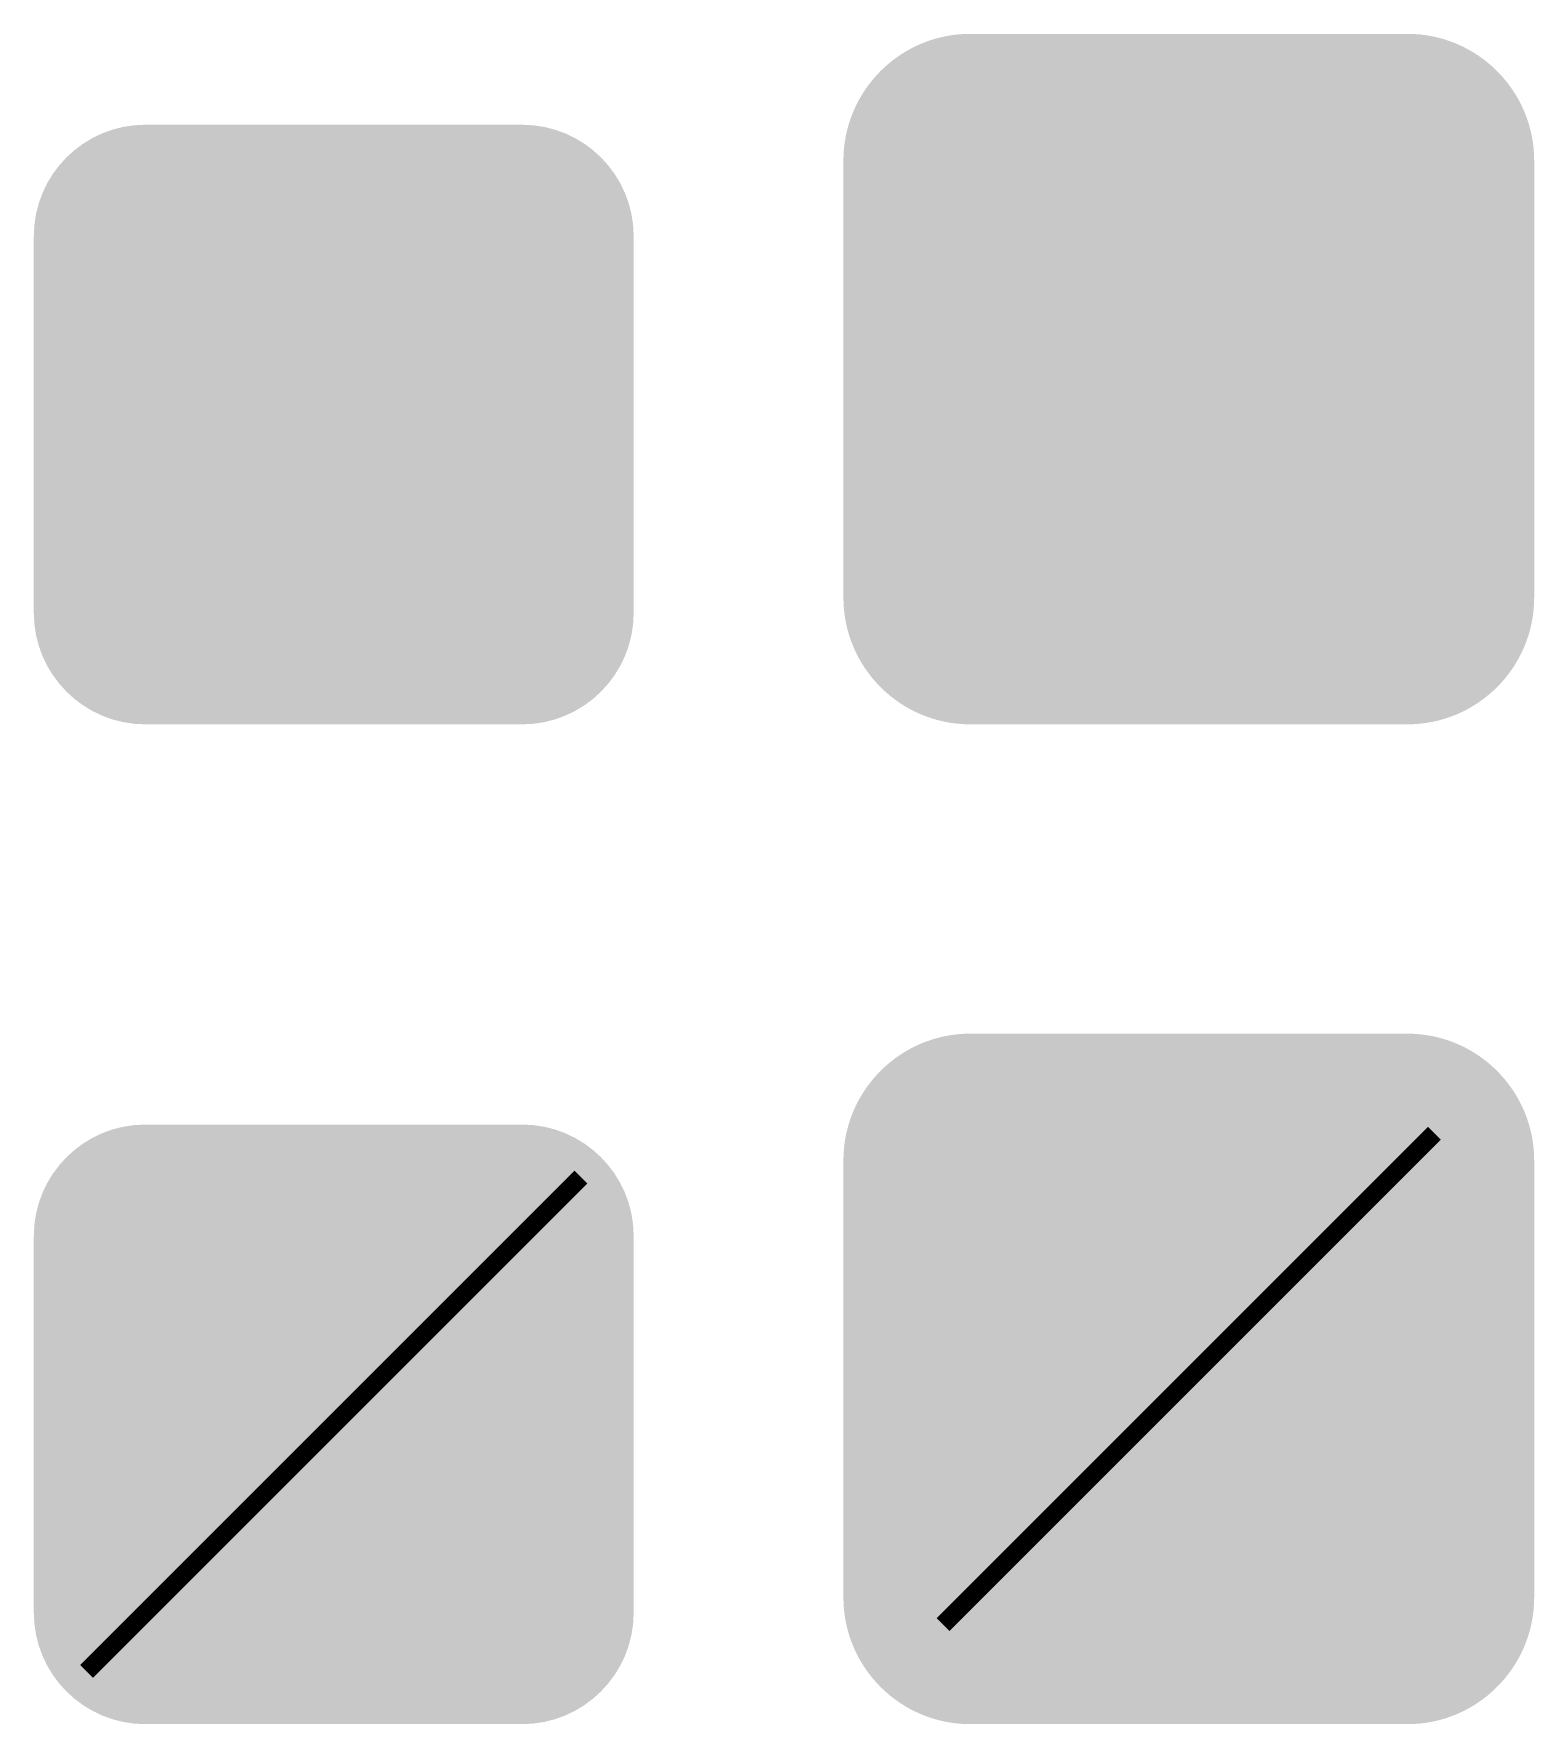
# Model space of a CAD drawing. Header units: millimetres. Extents: x 5277 to 6029, y 2052 to 2709.
# Drawn here: x 5574 to 5590.5, y 2667.63 to 2686.23 of the extents above; entities that cross this region are included whole.
import ezdxf

# ---------------------------------------------------------------- set-up
doc = ezdxf.new("R2010")
doc.units = ezdxf.units.MM
doc.layers.add('Manufacturing', color=7, linetype='CONTINUOUS', true_color=0x000000)

# ---------------------------------------------------------------- blocks, each defined once
blk = doc.blocks.new('602020101_рек_мз')
at = {"layer": 'Manufacturing', "linetype": 'Continuous'}
h = blk.add_hatch(color=256, dxfattribs=at)
edge = h.paths.add_edge_path()
edge.add_spline(control_points=[(0, 0), (0, 0.675), (0.55, 1.225), (1.225, 1.225)], knot_values=[-1, -1, -1, -1, 0, 0, 0, 0], degree=3, periodic=0)
edge.add_line((1.225, 1.225), (5.372, 1.225))
edge.add_spline(control_points=[(5.372, 1.225), (6.047, 1.225), (6.598, 0.675), (6.598, 0)], knot_values=[-1, -1, -1, -1, 0, 0, 0, 0], degree=3, periodic=0)
edge.add_line((6.598, 0), (6.598, -4.147))
edge.add_spline(control_points=[(6.598, -4.147), (6.598, -4.822), (6.047, -5.372), (5.372, -5.372)], knot_values=[-1, -1, -1, -1, 0, 0, 0, 0], degree=3, periodic=0)
edge.add_line((5.372, -5.372), (1.225, -5.372))
edge.add_spline(control_points=[(1.225, -5.372), (0.55, -5.372), (0, -4.822), (0, -4.147)], knot_values=[-1, -1, -1, -1, 0, 0, 0, 0], degree=3, periodic=0)
edge.add_line((0, -4.147), (0, 0))
edge = h.paths.add_edge_path(flags=16)
edge.add_spline(control_points=[(0.313, -4.147), (0.313, -4.652), (0.72, -5.059), (1.225, -5.059)], knot_values=[-1, -1, -1, -1, 0, 0, 0, 0], degree=3, periodic=0)
edge.add_line((1.225, -5.059), (5.372, -5.059))
edge.add_spline(control_points=[(5.372, -5.059), (5.878, -5.059), (6.285, -4.652), (6.285, -4.147)], knot_values=[-1, -1, -1, -1, 0, 0, 0, 0], degree=3, periodic=0)
edge.add_line((6.285, -4.147), (6.285, 0))
edge.add_spline(control_points=[(6.285, 0), (6.285, 0.505), (5.878, 0.912), (5.372, 0.912)], knot_values=[-1, -1, -1, -1, 0, 0, 0, 0], degree=3, periodic=0)
edge.add_line((5.372, 0.912), (1.225, 0.912))
edge.add_spline(control_points=[(1.225, 0.912), (0.72, 0.912), (0.313, 0.505), (0.313, 0)], knot_values=[-1, -1, -1, -1, 0, 0, 0, 0], degree=3, periodic=0)
edge.add_line((0.313, 0), (0.313, -4.147))
at = {"layer": 'Manufacturing', "linetype": 'Continuous', "true_color": 0xffff00}
h = blk.add_hatch(color=2, dxfattribs=at)
edge = h.paths.add_edge_path()
edge.add_line((0.313, 0), (0.313, -4.147))
edge.add_spline(control_points=[(0.313, -4.147), (0.313, -4.652), (0.72, -5.059), (1.225, -5.059)], knot_values=[-1, -1, -1, -1, 0, 0, 0, 0], degree=3, periodic=0)
edge.add_line((1.225, -5.059), (5.372, -5.059))
edge.add_spline(control_points=[(5.372, -5.059), (5.878, -5.059), (6.285, -4.652), (6.285, -4.147)], knot_values=[-1, -1, -1, -1, 0, 0, 0, 0], degree=3, periodic=0)
edge.add_line((6.285, -4.147), (6.285, 0))
edge.add_spline(control_points=[(6.285, 0), (6.285, 0.505), (5.878, 0.912), (5.372, 0.912)], knot_values=[-1, -1, -1, -1, 0, 0, 0, 0], degree=3, periodic=0)
edge.add_line((5.372, 0.912), (1.225, 0.912))
edge.add_spline(control_points=[(1.225, 0.912), (0.72, 0.912), (0.313, 0.505), (0.313, 0)], knot_values=[-1, -1, -1, -1, 0, 0, 0, 0], degree=3, periodic=0)
at = {"layer": 'Manufacturing', "linetype": 'Continuous'}
h = blk.add_hatch(color=256, dxfattribs=at)
h.paths.add_polyline_path([(1.428, -0.129), (1.697, -0.129), (2.477, -0.909), (2.713, -0.909), (3.341, -0.224), (3.521, -0.224), (3.582, -0.314), (3.582, -0.443), (3.666, -0.432), (3.728, -0.488), (3.728, -0.712), (3.666, -0.735), (3.605, -0.668), (3.408, -0.83), (3.414, -0.903), (3.307, -1.004), (3.027, -1.004), (2.965, -1.099), (3.347, -1.554), (3.594, -1.554), (3.594, -1.161), (4.295, -1.161), (4.295, -1.661), (5.035, -1.661), (5.035, -1.419), (6.073, -1.419), (6.073, -1.907), (6.073, -3.114), (5.063, -3.114), (5.063, -3.433), (5.473, -3.433), (5.473, -3.31), (6.073, -3.31), (6.073, -3.826), (5.473, -3.826), (5.473, -3.703), (3.779, -3.703), (3.779, -3.826), (3.145, -3.826), (3.145, -3.31), (3.779, -3.31), (3.779, -3.433), (4.166, -3.433), (4.166, -3.114), (3.453, -3.114), (3.453, -2.092), (2.713, -1.475), (2.348, -1.475), (1.568, -2.053), (1.568, -2.547), (1.372, -2.547), (1.372, -2.676), (0.452, -2.676), (0.452, -2.569), (0.839, -1.93), (1.4, -1.93), (2.006, -1.335), (2.27, -1.335), (2.337, -1.273), (2.337, -1.189), (2.275, -1.128), (2.124, -1.128), (1.305, -0.297)])
h.paths.add_polyline_path([(3.773, -1.341), (3.773, -1.661), (4.02, -1.661), (4.02, -1.341)], flags=16)
blk = doc.blocks.new('602020101_рек_рз')
at = {"layer": 'Manufacturing', "linetype": 'Continuous'}
h = blk.add_hatch(color=256, dxfattribs=at)
edge = h.paths.add_edge_path()
edge.add_spline(control_points=[(-0.095, -0.169), (-0.095, 0.599), (0.531, 1.225), (1.3, 1.225)], knot_values=[-1, -1, -1, -1, 0, 0, 0, 0], degree=3, periodic=0)
edge.add_line((1.3, 1.225), (6.108, 1.225))
edge.add_spline(control_points=[(6.108, 1.225), (6.877, 1.225), (7.503, 0.599), (7.503, -0.169)], knot_values=[-1, -1, -1, -1, 0, 0, 0, 0], degree=3, periodic=0)
edge.add_line((7.503, -0.169), (7.503, -4.978))
edge.add_spline(control_points=[(7.503, -4.978), (7.503, -5.747), (6.877, -6.372), (6.108, -6.372)], knot_values=[-1, -1, -1, -1, 0, 0, 0, 0], degree=3, periodic=0)
edge.add_line((6.108, -6.372), (1.3, -6.372))
edge.add_spline(control_points=[(1.3, -6.372), (0.531, -6.372), (-0.095, -5.747), (-0.095, -4.978)], knot_values=[-1, -1, -1, -1, 0, 0, 0, 0], degree=3, periodic=0)
edge.add_line((-0.095, -4.978), (-0.095, -0.169))
edge = h.paths.add_edge_path(flags=16)
edge.add_spline(control_points=[(0.218, -4.978), (0.218, -5.577), (0.701, -6.059), (1.3, -6.059)], knot_values=[-1, -1, -1, -1, 0, 0, 0, 0], degree=3, periodic=0)
edge.add_line((1.3, -6.059), (6.108, -6.059))
edge.add_spline(control_points=[(6.108, -6.059), (6.707, -6.059), (7.19, -5.577), (7.19, -4.978)], knot_values=[-1, -1, -1, -1, 0, 0, 0, 0], degree=3, periodic=0)
edge.add_line((7.19, -4.978), (7.19, -0.169))
edge.add_spline(control_points=[(7.19, -0.169), (7.19, 0.43), (6.707, 0.912), (6.108, 0.912)], knot_values=[-1, -1, -1, -1, 0, 0, 0, 0], degree=3, periodic=0)
edge.add_line((6.108, 0.912), (1.3, 0.912))
edge.add_spline(control_points=[(1.3, 0.912), (0.701, 0.912), (0.218, 0.43), (0.218, -0.169)], knot_values=[-1, -1, -1, -1, 0, 0, 0, 0], degree=3, periodic=0)
edge.add_line((0.218, -0.169), (0.218, -4.978))
at = {"layer": 'Manufacturing', "linetype": 'Continuous', "true_color": 0xffff00}
h = blk.add_hatch(color=2, dxfattribs=at)
edge = h.paths.add_edge_path()
edge.add_spline(control_points=[(0.218, -4.978), (0.218, -5.577), (0.701, -6.059), (1.3, -6.059)], knot_values=[-1, -1, -1, -1, 0, 0, 0, 0], degree=3, periodic=0)
edge.add_line((1.3, -6.059), (6.108, -6.059))
edge.add_spline(control_points=[(6.108, -6.059), (6.707, -6.059), (7.19, -5.577), (7.19, -4.978)], knot_values=[-1, -1, -1, -1, 0, 0, 0, 0], degree=3, periodic=0)
edge.add_line((7.19, -4.978), (7.19, -0.169))
edge.add_spline(control_points=[(7.19, -0.169), (7.19, 0.43), (6.707, 0.912), (6.108, 0.912)], knot_values=[-1, -1, -1, -1, 0, 0, 0, 0], degree=3, periodic=0)
edge.add_line((6.108, 0.912), (1.3, 0.912))
edge.add_spline(control_points=[(1.3, 0.912), (0.701, 0.912), (0.218, 0.43), (0.218, -0.169)], knot_values=[-1, -1, -1, -1, 0, 0, 0, 0], degree=3, periodic=0)
edge.add_line((0.218, -0.169), (0.218, -4.978))
at = {"layer": 'Manufacturing', "linetype": 'Continuous'}
h = blk.add_hatch(color=256, dxfattribs=at)
edge = h.paths.add_edge_path()
edge.add_line((0.426, -0.513), (0.426, -4.634))
edge.add_spline(control_points=[(0.426, -4.634), (0.426, -5.305), (0.973, -5.852), (1.644, -5.852)], knot_values=[0, 0, 0, 0, 1, 1, 1, 1], degree=3, periodic=0)
edge.add_line((1.644, -5.852), (5.765, -5.852))
edge.add_spline(control_points=[(5.765, -5.852), (6.435, -5.852), (6.983, -5.305), (6.983, -4.634)], knot_values=[0, 0, 0, 0, 1, 1, 1, 1], degree=3, periodic=0)
edge.add_line((6.983, -4.634), (6.983, -0.513))
edge.add_spline(control_points=[(6.983, -0.513), (6.983, 0.158), (6.435, 0.705), (5.765, 0.705)], knot_values=[0, 0, 0, 0, 1, 1, 1, 1], degree=3, periodic=0)
edge.add_line((5.765, 0.705), (1.644, 0.705))
edge.add_spline(control_points=[(1.644, 0.705), (0.973, 0.705), (0.426, 0.158), (0.426, -0.513)], knot_values=[0, 0, 0, 0, 1, 1, 1, 1], degree=3, periodic=0)
edge = h.paths.add_edge_path(flags=16)
edge.add_spline(control_points=[(0.737, -4.634), (0.737, -5.136), (1.142, -5.541), (1.644, -5.541)], knot_values=[-1, -1, -1, -1, 0, 0, 0, 0], degree=3, periodic=0)
edge.add_line((1.644, -5.541), (5.765, -5.541))
edge.add_spline(control_points=[(5.765, -5.541), (6.267, -5.541), (6.671, -5.136), (6.671, -4.634)], knot_values=[-1, -1, -1, -1, 0, 0, 0, 0], degree=3, periodic=0)
edge.add_line((6.671, -4.634), (6.671, -0.513))
edge.add_spline(control_points=[(6.671, -0.513), (6.671, -0.011), (6.267, 0.394), (5.765, 0.394)], knot_values=[-1, -1, -1, -1, 0, 0, 0, 0], degree=3, periodic=0)
edge.add_line((5.765, 0.394), (1.644, 0.394))
edge.add_spline(control_points=[(1.644, 0.394), (1.142, 0.394), (0.737, -0.011), (0.737, -0.513)], knot_values=[-1, -1, -1, -1, 0, 0, 0, 0], degree=3, periodic=0)
edge.add_line((0.737, -0.513), (0.737, -4.634))
h = blk.add_hatch(color=256, dxfattribs=at)
h.paths.add_polyline_path([(1.815, -0.642), (2.084, -0.642), (2.864, -1.422), (3.099, -1.422), (3.728, -0.737), (3.907, -0.737), (3.969, -0.827), (3.969, -0.956), (4.053, -0.945), (4.115, -1.001), (4.115, -1.225), (4.053, -1.248), (3.991, -1.18), (3.795, -1.343), (3.801, -1.416), (3.694, -1.517), (3.414, -1.517), (3.352, -1.612), (3.733, -2.067), (3.98, -2.067), (3.98, -1.674), (4.681, -1.674), (4.681, -2.173), (5.422, -2.173), (5.422, -1.932), (6.46, -1.932), (6.46, -2.42), (6.46, -3.626), (5.45, -3.626), (5.45, -3.946), (5.86, -3.946), (5.86, -3.823), (6.46, -3.823), (6.46, -4.339), (5.86, -4.339), (5.86, -4.216), (4.165, -4.216), (4.165, -4.339), (3.531, -4.339), (3.531, -3.823), (4.165, -3.823), (4.165, -3.946), (4.552, -3.946), (4.552, -3.626), (3.84, -3.626), (3.84, -2.605), (3.099, -1.988), (2.735, -1.988), (1.955, -2.566), (1.955, -3.06), (1.759, -3.06), (1.759, -3.189), (0.839, -3.189), (0.839, -3.082), (1.226, -2.443), (1.787, -2.443), (2.393, -1.848), (2.656, -1.848), (2.724, -1.786), (2.724, -1.702), (2.662, -1.641), (2.51, -1.641), (1.691, -0.81)])
h.paths.add_polyline_path([(4.16, -1.854), (4.16, -2.173), (4.407, -2.173), (4.407, -1.854)], flags=16)
blk = doc.blocks.new('602020101_ликв_мз')
at = {"layer": 'Manufacturing', "linetype": 'Continuous'}
h = blk.add_hatch(color=256, dxfattribs=at)
edge = h.paths.add_edge_path()
edge.add_spline(control_points=[(0, 0), (0, 0.675), (0.55, 1.225), (1.225, 1.225)], knot_values=[-1, -1, -1, -1, 0, 0, 0, 0], degree=3, periodic=0)
edge.add_line((1.225, 1.225), (5.372, 1.225))
edge.add_spline(control_points=[(5.372, 1.225), (6.047, 1.225), (6.598, 0.675), (6.598, 0)], knot_values=[-1, -1, -1, -1, 0, 0, 0, 0], degree=3, periodic=0)
edge.add_line((6.598, 0), (6.598, -4.147))
edge.add_spline(control_points=[(6.598, -4.147), (6.598, -4.822), (6.047, -5.372), (5.372, -5.372)], knot_values=[-1, -1, -1, -1, 0, 0, 0, 0], degree=3, periodic=0)
edge.add_line((5.372, -5.372), (1.225, -5.372))
edge.add_spline(control_points=[(1.225, -5.372), (0.55, -5.372), (0, -4.822), (0, -4.147)], knot_values=[-1, -1, -1, -1, 0, 0, 0, 0], degree=3, periodic=0)
edge.add_line((0, -4.147), (0, 0))
edge = h.paths.add_edge_path(flags=16)
edge.add_spline(control_points=[(0.313, -4.147), (0.313, -4.652), (0.72, -5.059), (1.225, -5.059)], knot_values=[-1, -1, -1, -1, 0, 0, 0, 0], degree=3, periodic=0)
edge.add_line((1.225, -5.059), (5.372, -5.059))
edge.add_spline(control_points=[(5.372, -5.059), (5.878, -5.059), (6.285, -4.652), (6.285, -4.147)], knot_values=[-1, -1, -1, -1, 0, 0, 0, 0], degree=3, periodic=0)
edge.add_line((6.285, -4.147), (6.285, 0))
edge.add_spline(control_points=[(6.285, 0), (6.285, 0.505), (5.878, 0.912), (5.372, 0.912)], knot_values=[-1, -1, -1, -1, 0, 0, 0, 0], degree=3, periodic=0)
edge.add_line((5.372, 0.912), (1.225, 0.912))
edge.add_spline(control_points=[(1.225, 0.912), (0.72, 0.912), (0.313, 0.505), (0.313, 0)], knot_values=[-1, -1, -1, -1, 0, 0, 0, 0], degree=3, periodic=0)
edge.add_line((0.313, 0), (0.313, -4.147))
at = {"layer": 'Manufacturing', "linetype": 'Continuous', "true_color": 0xffffff}
h = blk.add_hatch(color=7, dxfattribs=at)
edge = h.paths.add_edge_path()
edge.add_line((0.313, 0), (0.313, -4.147))
edge.add_spline(control_points=[(0.313, -4.147), (0.313, -4.652), (0.72, -5.059), (1.225, -5.059)], knot_values=[-1, -1, -1, -1, 0, 0, 0, 0], degree=3, periodic=0)
edge.add_line((1.225, -5.059), (5.372, -5.059))
edge.add_spline(control_points=[(5.372, -5.059), (5.878, -5.059), (6.285, -4.652), (6.285, -4.147)], knot_values=[-1, -1, -1, -1, 0, 0, 0, 0], degree=3, periodic=0)
edge.add_line((6.285, -4.147), (6.285, 0))
edge.add_spline(control_points=[(6.285, 0), (6.285, 0.505), (5.878, 0.912), (5.372, 0.912)], knot_values=[-1, -1, -1, -1, 0, 0, 0, 0], degree=3, periodic=0)
edge.add_line((5.372, 0.912), (1.225, 0.912))
edge.add_spline(control_points=[(1.225, 0.912), (0.72, 0.912), (0.313, 0.505), (0.313, 0)], knot_values=[-1, -1, -1, -1, 0, 0, 0, 0], degree=3, periodic=0)
at = {"layer": 'Manufacturing', "linetype": 'Continuous'}
h = blk.add_hatch(color=256, dxfattribs=at)
h.paths.add_polyline_path([(1.428, -0.129), (1.697, -0.129), (2.477, -0.909), (2.713, -0.909), (3.341, -0.224), (3.521, -0.224), (3.582, -0.314), (3.582, -0.443), (3.666, -0.432), (3.728, -0.488), (3.728, -0.712), (3.666, -0.735), (3.605, -0.668), (3.408, -0.83), (3.414, -0.903), (3.307, -1.004), (3.027, -1.004), (2.965, -1.099), (3.347, -1.554), (3.594, -1.554), (3.594, -1.161), (4.295, -1.161), (4.295, -1.661), (5.035, -1.661), (5.035, -1.419), (6.073, -1.419), (6.073, -1.907), (6.073, -3.114), (5.063, -3.114), (5.063, -3.433), (5.473, -3.433), (5.473, -3.31), (6.073, -3.31), (6.073, -3.826), (5.473, -3.826), (5.473, -3.703), (3.779, -3.703), (3.779, -3.826), (3.145, -3.826), (3.145, -3.31), (3.779, -3.31), (3.779, -3.433), (4.166, -3.433), (4.166, -3.114), (3.453, -3.114), (3.453, -2.092), (2.713, -1.475), (2.348, -1.475), (1.568, -2.053), (1.568, -2.547), (1.372, -2.547), (1.372, -2.676), (0.452, -2.676), (0.452, -2.569), (0.839, -1.93), (1.4, -1.93), (2.006, -1.335), (2.27, -1.335), (2.337, -1.273), (2.337, -1.189), (2.275, -1.128), (2.124, -1.128), (1.305, -0.297)])
h.paths.add_polyline_path([(3.773, -1.341), (3.773, -1.661), (4.02, -1.661), (4.02, -1.341)], flags=16)
at = {"layer": 'Manufacturing', "color": 1, "linetype": 'Continuous', "true_color": 0xff0000, "const_width": 0.2}
blk.add_lwpolyline([(0.58, -4.793), (6.018, 0.646)], dxfattribs=at)
blk = doc.blocks.new('602020101_ликв_рз')
at = {"layer": 'Manufacturing', "linetype": 'Continuous'}
h = blk.add_hatch(color=256, dxfattribs=at)
edge = h.paths.add_edge_path()
edge.add_spline(control_points=[(-0.095, -0.169), (-0.095, 0.599), (0.531, 1.225), (1.3, 1.225)], knot_values=[-1, -1, -1, -1, 0, 0, 0, 0], degree=3, periodic=0)
edge.add_line((1.3, 1.225), (6.108, 1.225))
edge.add_spline(control_points=[(6.108, 1.225), (6.877, 1.225), (7.503, 0.599), (7.503, -0.169)], knot_values=[-1, -1, -1, -1, 0, 0, 0, 0], degree=3, periodic=0)
edge.add_line((7.503, -0.169), (7.503, -4.978))
edge.add_spline(control_points=[(7.503, -4.978), (7.503, -5.747), (6.877, -6.372), (6.108, -6.372)], knot_values=[-1, -1, -1, -1, 0, 0, 0, 0], degree=3, periodic=0)
edge.add_line((6.108, -6.372), (1.3, -6.372))
edge.add_spline(control_points=[(1.3, -6.372), (0.531, -6.372), (-0.095, -5.747), (-0.095, -4.978)], knot_values=[-1, -1, -1, -1, 0, 0, 0, 0], degree=3, periodic=0)
edge.add_line((-0.095, -4.978), (-0.095, -0.169))
edge = h.paths.add_edge_path(flags=16)
edge.add_spline(control_points=[(0.218, -4.978), (0.218, -5.577), (0.701, -6.059), (1.3, -6.059)], knot_values=[-1, -1, -1, -1, 0, 0, 0, 0], degree=3, periodic=0)
edge.add_line((1.3, -6.059), (6.108, -6.059))
edge.add_spline(control_points=[(6.108, -6.059), (6.707, -6.059), (7.19, -5.577), (7.19, -4.978)], knot_values=[-1, -1, -1, -1, 0, 0, 0, 0], degree=3, periodic=0)
edge.add_line((7.19, -4.978), (7.19, -0.169))
edge.add_spline(control_points=[(7.19, -0.169), (7.19, 0.43), (6.707, 0.912), (6.108, 0.912)], knot_values=[-1, -1, -1, -1, 0, 0, 0, 0], degree=3, periodic=0)
edge.add_line((6.108, 0.912), (1.3, 0.912))
edge.add_spline(control_points=[(1.3, 0.912), (0.701, 0.912), (0.218, 0.43), (0.218, -0.169)], knot_values=[-1, -1, -1, -1, 0, 0, 0, 0], degree=3, periodic=0)
edge.add_line((0.218, -0.169), (0.218, -4.978))
at = {"layer": 'Manufacturing', "linetype": 'Continuous', "true_color": 0xffffff}
h = blk.add_hatch(color=7, dxfattribs=at)
edge = h.paths.add_edge_path()
edge.add_spline(control_points=[(0.218, -4.978), (0.218, -5.577), (0.701, -6.059), (1.3, -6.059)], knot_values=[-1, -1, -1, -1, 0, 0, 0, 0], degree=3, periodic=0)
edge.add_line((1.3, -6.059), (6.108, -6.059))
edge.add_spline(control_points=[(6.108, -6.059), (6.707, -6.059), (7.19, -5.577), (7.19, -4.978)], knot_values=[-1, -1, -1, -1, 0, 0, 0, 0], degree=3, periodic=0)
edge.add_line((7.19, -4.978), (7.19, -0.169))
edge.add_spline(control_points=[(7.19, -0.169), (7.19, 0.43), (6.707, 0.912), (6.108, 0.912)], knot_values=[-1, -1, -1, -1, 0, 0, 0, 0], degree=3, periodic=0)
edge.add_line((6.108, 0.912), (1.3, 0.912))
edge.add_spline(control_points=[(1.3, 0.912), (0.701, 0.912), (0.218, 0.43), (0.218, -0.169)], knot_values=[-1, -1, -1, -1, 0, 0, 0, 0], degree=3, periodic=0)
edge.add_line((0.218, -0.169), (0.218, -4.978))
at = {"layer": 'Manufacturing', "linetype": 'Continuous'}
h = blk.add_hatch(color=256, dxfattribs=at)
edge = h.paths.add_edge_path()
edge.add_line((0.426, -0.513), (0.426, -4.634))
edge.add_spline(control_points=[(0.426, -4.634), (0.426, -5.305), (0.973, -5.852), (1.644, -5.852)], knot_values=[0, 0, 0, 0, 1, 1, 1, 1], degree=3, periodic=0)
edge.add_line((1.644, -5.852), (5.765, -5.852))
edge.add_spline(control_points=[(5.765, -5.852), (6.435, -5.852), (6.983, -5.305), (6.983, -4.634)], knot_values=[0, 0, 0, 0, 1, 1, 1, 1], degree=3, periodic=0)
edge.add_line((6.983, -4.634), (6.983, -0.513))
edge.add_spline(control_points=[(6.983, -0.513), (6.983, 0.158), (6.435, 0.705), (5.765, 0.705)], knot_values=[0, 0, 0, 0, 1, 1, 1, 1], degree=3, periodic=0)
edge.add_line((5.765, 0.705), (1.644, 0.705))
edge.add_spline(control_points=[(1.644, 0.705), (0.973, 0.705), (0.426, 0.158), (0.426, -0.513)], knot_values=[0, 0, 0, 0, 1, 1, 1, 1], degree=3, periodic=0)
edge = h.paths.add_edge_path(flags=16)
edge.add_spline(control_points=[(0.737, -4.634), (0.737, -5.136), (1.142, -5.541), (1.644, -5.541)], knot_values=[-1, -1, -1, -1, 0, 0, 0, 0], degree=3, periodic=0)
edge.add_line((1.644, -5.541), (5.765, -5.541))
edge.add_spline(control_points=[(5.765, -5.541), (6.267, -5.541), (6.671, -5.136), (6.671, -4.634)], knot_values=[-1, -1, -1, -1, 0, 0, 0, 0], degree=3, periodic=0)
edge.add_line((6.671, -4.634), (6.671, -0.513))
edge.add_spline(control_points=[(6.671, -0.513), (6.671, -0.011), (6.267, 0.394), (5.765, 0.394)], knot_values=[-1, -1, -1, -1, 0, 0, 0, 0], degree=3, periodic=0)
edge.add_line((5.765, 0.394), (1.644, 0.394))
edge.add_spline(control_points=[(1.644, 0.394), (1.142, 0.394), (0.737, -0.011), (0.737, -0.513)], knot_values=[-1, -1, -1, -1, 0, 0, 0, 0], degree=3, periodic=0)
edge.add_line((0.737, -0.513), (0.737, -4.634))
h = blk.add_hatch(color=256, dxfattribs=at)
h.paths.add_polyline_path([(1.815, -0.642), (2.084, -0.642), (2.864, -1.422), (3.099, -1.422), (3.728, -0.737), (3.907, -0.737), (3.969, -0.827), (3.969, -0.956), (4.053, -0.945), (4.115, -1.001), (4.115, -1.225), (4.053, -1.248), (3.991, -1.18), (3.795, -1.343), (3.801, -1.416), (3.694, -1.517), (3.414, -1.517), (3.352, -1.612), (3.733, -2.067), (3.98, -2.067), (3.98, -1.674), (4.681, -1.674), (4.681, -2.173), (5.422, -2.173), (5.422, -1.932), (6.46, -1.932), (6.46, -2.42), (6.46, -3.626), (5.45, -3.626), (5.45, -3.946), (5.86, -3.946), (5.86, -3.823), (6.46, -3.823), (6.46, -4.339), (5.86, -4.339), (5.86, -4.216), (4.165, -4.216), (4.165, -4.339), (3.531, -4.339), (3.531, -3.823), (4.165, -3.823), (4.165, -3.946), (4.552, -3.946), (4.552, -3.626), (3.84, -3.626), (3.84, -2.605), (3.099, -1.988), (2.735, -1.988), (1.955, -2.566), (1.955, -3.06), (1.759, -3.06), (1.759, -3.189), (0.839, -3.189), (0.839, -3.082), (1.226, -2.443), (1.787, -2.443), (2.393, -1.848), (2.656, -1.848), (2.724, -1.786), (2.724, -1.702), (2.662, -1.641), (2.51, -1.641), (1.691, -0.81)])
h.paths.add_polyline_path([(4.16, -1.854), (4.16, -2.173), (4.407, -2.173), (4.407, -1.854)], flags=16)
at = {"layer": 'Manufacturing', "color": 1, "linetype": 'Continuous', "true_color": 0xff0000, "const_width": 0.2}
blk.add_lwpolyline([(1.002, -5.276), (6.406, 0.129)], dxfattribs=at)

msp = doc.modelspace()

# ---------------------------------------------------------------- block references
at = {"layer": 'Manufacturing', "linetype": 'Continuous'}
for name, p in [('602020101_рек_рз', (5583, 2685)), ('602020101_рек_мз', (5574, 2684)), ('602020101_ликв_рз', (5583, 2674)), ('602020101_ликв_мз', (5574, 2673))]:
    msp.add_blockref(name, p, dxfattribs=at)

doc.saveas('drawing.dxf')
